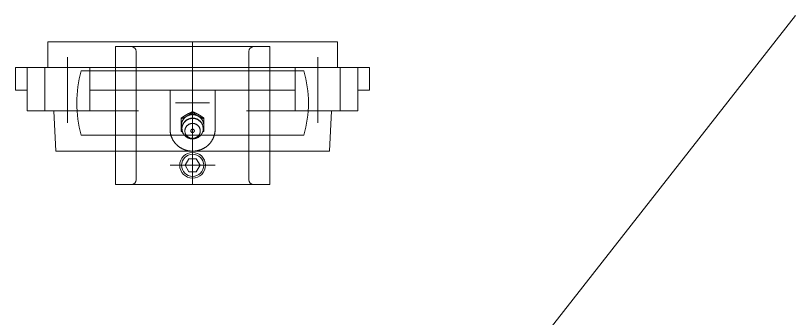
# Model space of a CAD drawing. Units: millimetres at full size. Extents: x -19442 to 19442, y -5866 to 5866.
# Drawn here: x -9818.4 to -9576.1, y -3483.9 to -3389.7 of the extents above; entities that cross this region are included whole.
import ezdxf

# ---------------------------------------------------------------- set-up
doc = ezdxf.new("R2010")
doc.units = ezdxf.units.MM
doc.header["$LTSCALE"] = 3.6
doc.linetypes.add('CHAIN2', pattern=[12, 9, -1, 1, -1])
for name, color, linetype, lineweight in [('0-3_04_HIDDEN', 7, 'Continuous', 9), ('0-4_05_CENTER', 2, 'CHAIN2', 9), ('0-6_0', 2, 'Continuous', 9), ('0-7_10_DRAFT', 1, 'Continuous', 9)]:
    doc.layers.add(name, color=color, linetype=linetype, lineweight=lineweight)

# ---------------------------------------------------------------- blocks, each defined once
blk = doc.blocks.new('MUCFC207a_1')
at = {"layer": '0-3_04_HIDDEN', "color": 2}
for p, q in [((-45, 8), (-45, 0)), ((-45, 8), (45, 8)), ((45, 8), (45, 0)), ((-24, 6.5), (24, 6.5)), ((-17.5, 5), (-17.5, -34.9)), ((17.5, 5), (17.5, -34.9)), ((-55, 0), (-55, -7)), ((-51.391, 0), (-51.391, -13.5)), ((-45.891, 0), (-45.891, -13.5)), ((-31.891, 0), (-31.891, -13.5)), ((31.891, 0), (31.891, -13.5)), ((45.891, 0), (45.891, -13.5)), ((51.391, 0), (51.391, -13.5)), ((-51.391, -7), (-55, -7)), ((-31.723, -7), (31.723, -7)), ((-7, -19.239), (-7, -7)), ((7, -19.239), (7, -7)), ((55, -7), (51.391, -7)), ((-16.786, -13.5), (-51.391, -13.5)), ((-42.5, -26), (-43.158, -13.5)), ((0, -13.974), (0, -13.736)), ((16.786, -13.5), (51.391, -13.5)), ((42.5, -26), (43.158, -13.5)), ((-3.5, -15.688), (-3.5, -19.829)), ((3.5, -15.688), (3.5, -19.829)), ((-3.5, -19.829), (-3.093, -20.111)), ((3.5, -19.829), (3.093, -20.111)), ((42.5, -26), (-42.5, -26)), ((-24, -36.4), (24, -36.4))]:
    blk.add_line(p, q, dxfattribs=at)
for points in [[(-24, 6.5), (-24, -26), (-24, -36.4)], [(24, 6.5), (24, -26), (24, -36.4)], [(-55, 0), (55, 0), (55, -7)], [(-1.843, -14.624), (-1.821, -14.612), (-1.799, -14.599), (-1.776, -14.587), (-1.754, -14.575), (-1.732, -14.563), (-1.71, -14.551), (-1.688, -14.539), (-1.666, -14.527), (-1.644, -14.515), (-1.621, -14.503), (-1.599, -14.491), (-1.577, -14.479), (-1.555, -14.468), (-1.532, -14.456), (-1.51, -14.444), (-1.488, -14.433), (-1.465, -14.421), (-1.443, -14.409), (-1.42, -14.398), (-1.398, -14.386), (-1.375, -14.375), (-1.353, -14.364), (-1.33, -14.352), (-1.308, -14.341), (-1.285, -14.33), (-1.263, -14.318), (-1.24, -14.307), (-1.217, -14.296), (-1.195, -14.285), (-1.172, -14.274), (-1.149, -14.263), (-1.127, -14.252), (-1.104, -14.241), (-1.081, -14.23), (-1.058, -14.219), (-1.036, -14.208), (-1.013, -14.197), (-0.99, -14.186), (-0.967, -14.175)], [(-0.967, -14.175), (-0.944, -14.164), (-0.922, -14.154), (-0.899, -14.143), (-0.876, -14.132), (-0.853, -14.121), (-0.83, -14.111), (-0.807, -14.1), (-0.784, -14.089), (-0.761, -14.079), (-0.738, -14.068), (-0.715, -14.058), (-0.692, -14.047), (-0.669, -14.037), (-0.646, -14.026), (-0.623, -14.016), (-0.6, -14.005), (-0.577, -13.995), (-0.554, -13.984), (-0.531, -13.974), (-0.508, -13.963), (-0.485, -13.953), (-0.462, -13.942), (-0.439, -13.932), (-0.416, -13.922), (-0.393, -13.911), (-0.37, -13.901), (-0.347, -13.891), (-0.324, -13.88), (-0.301, -13.87), (-0.278, -13.86), (-0.254, -13.849), (-0.231, -13.839), (-0.208, -13.829), (-0.185, -13.819), (-0.162, -13.808), (-0.139, -13.798), (-0.116, -13.788), (-0.093, -13.777), (-0.069, -13.767)], [(-0.881, -14.567), (-0.86, -14.553), (-0.839, -14.539), (-0.818, -14.525), (-0.797, -14.511), (-0.776, -14.498), (-0.755, -14.484), (-0.733, -14.47), (-0.712, -14.456), (-0.691, -14.442), (-0.67, -14.428), (-0.649, -14.414), (-0.628, -14.4), (-0.607, -14.386), (-0.586, -14.372), (-0.565, -14.358), (-0.544, -14.344), (-0.523, -14.33), (-0.502, -14.316), (-0.481, -14.301), (-0.46, -14.287), (-0.439, -14.273), (-0.418, -14.259), (-0.397, -14.245), (-0.376, -14.231), (-0.355, -14.216), (-0.334, -14.202), (-0.313, -14.188), (-0.293, -14.174), (-0.272, -14.159), (-0.251, -14.145), (-0.23, -14.131), (-0.209, -14.117), (-0.188, -14.102), (-0.167, -14.088), (-0.146, -14.074), (-0.125, -14.06), (-0.104, -14.045), (-0.084, -14.031), (-0.063, -14.017)], [(-0.069, -13.767), (-0.046, -13.757), (-0.023, -13.747), (0, -13.736)], [(-0.063, -14.017), (-0.042, -14.002), (-0.021, -13.988), (0, -13.974)], [(0.069, -13.767), (0.046, -13.757), (0.023, -13.747), (0, -13.736)], [(0.063, -14.017), (0.042, -14.002), (0.021, -13.988), (0, -13.974)], [(0.881, -14.567), (0.86, -14.553), (0.839, -14.539), (0.818, -14.525), (0.797, -14.511), (0.776, -14.498), (0.755, -14.484), (0.733, -14.47), (0.712, -14.456), (0.691, -14.442), (0.67, -14.428), (0.649, -14.414), (0.628, -14.4), (0.607, -14.386), (0.586, -14.372), (0.565, -14.358), (0.544, -14.344), (0.523, -14.33), (0.502, -14.316), (0.481, -14.301), (0.46, -14.287), (0.439, -14.273), (0.418, -14.259), (0.397, -14.245), (0.376, -14.231), (0.355, -14.216), (0.334, -14.202), (0.313, -14.188), (0.293, -14.174), (0.272, -14.159), (0.251, -14.145), (0.23, -14.131), (0.209, -14.117), (0.188, -14.102), (0.167, -14.088), (0.146, -14.074), (0.125, -14.06), (0.104, -14.045), (0.084, -14.031), (0.063, -14.017)], [(0.967, -14.175), (0.944, -14.164), (0.922, -14.154), (0.899, -14.143), (0.876, -14.132), (0.853, -14.121), (0.83, -14.111), (0.807, -14.1), (0.784, -14.089), (0.761, -14.079), (0.738, -14.068), (0.715, -14.058), (0.692, -14.047), (0.669, -14.037), (0.646, -14.026), (0.623, -14.016), (0.6, -14.005), (0.577, -13.995), (0.554, -13.984), (0.531, -13.974), (0.508, -13.963), (0.485, -13.953), (0.462, -13.942), (0.439, -13.932), (0.416, -13.922), (0.393, -13.911), (0.37, -13.901), (0.347, -13.891), (0.324, -13.88), (0.301, -13.87), (0.278, -13.86), (0.254, -13.849), (0.231, -13.839), (0.208, -13.829), (0.185, -13.819), (0.162, -13.808), (0.139, -13.798), (0.116, -13.788), (0.093, -13.777), (0.069, -13.767)], [(1.843, -14.624), (1.821, -14.612), (1.799, -14.599), (1.776, -14.587), (1.754, -14.575), (1.732, -14.563), (1.71, -14.551), (1.688, -14.539), (1.666, -14.527), (1.644, -14.515), (1.621, -14.503), (1.599, -14.491), (1.577, -14.479), (1.555, -14.468), (1.532, -14.456), (1.51, -14.444), (1.488, -14.433), (1.465, -14.421), (1.443, -14.409), (1.42, -14.398), (1.398, -14.386), (1.375, -14.375), (1.353, -14.364), (1.33, -14.352), (1.308, -14.341), (1.285, -14.33), (1.263, -14.318), (1.24, -14.307), (1.217, -14.296), (1.195, -14.285), (1.172, -14.274), (1.149, -14.263), (1.127, -14.252), (1.104, -14.241), (1.081, -14.23), (1.058, -14.219), (1.036, -14.208), (1.013, -14.197), (0.99, -14.186), (0.967, -14.175)], [(-1.423, -14.929), (-1.518, -14.971), (-1.611, -15.017), (-1.704, -15.064), (-1.794, -15.115), (-1.883, -15.168), (-1.971, -15.224), (-2.056, -15.282), (-2.14, -15.342), (-2.222, -15.405), (-2.302, -15.471), (-2.379, -15.538), (-2.455, -15.608), (-2.529, -15.68), (-2.6, -15.754), (-2.669, -15.83), (-2.735, -15.908), (-2.799, -15.988), (-2.861, -16.07), (-2.92, -16.154), (-2.976, -16.239), (-3.03, -16.325), (-3.081, -16.414), (-3.129, -16.503), (-3.175, -16.594), (-3.217, -16.687), (-3.257, -16.78), (-3.294, -16.875), (-3.328, -16.971), (-3.359, -17.067), (-3.387, -17.165), (-3.412, -17.263), (-3.433, -17.362), (-3.452, -17.461), (-3.468, -17.561), (-3.481, -17.661), (-3.49, -17.762), (-3.496, -17.863), (-3.5, -17.964), (-3.5, -18.065)], [(-3.5, -15.688), (-3.479, -15.674), (-3.458, -15.66), (-3.437, -15.645), (-3.416, -15.631), (-3.396, -15.617), (-3.375, -15.603), (-3.354, -15.588), (-3.333, -15.574), (-3.312, -15.56), (-3.291, -15.545), (-3.27, -15.531), (-3.249, -15.517), (-3.228, -15.503), (-3.207, -15.489), (-3.186, -15.474), (-3.166, -15.46), (-3.145, -15.446), (-3.124, -15.432), (-3.103, -15.417), (-3.082, -15.403), (-3.061, -15.389), (-3.04, -15.375), (-3.019, -15.361), (-2.998, -15.347), (-2.977, -15.333), (-2.956, -15.319), (-2.935, -15.305), (-2.914, -15.29), (-2.893, -15.276), (-2.872, -15.262), (-2.851, -15.248), (-2.83, -15.234), (-2.809, -15.221), (-2.787, -15.207), (-2.766, -15.193), (-2.745, -15.179), (-2.724, -15.165), (-2.703, -15.151), (-2.682, -15.137)], [(-3.5, -15.926), (-3.477, -15.915), (-3.454, -15.905), (-3.431, -15.895), (-3.407, -15.885), (-3.384, -15.874), (-3.361, -15.864), (-3.338, -15.854), (-3.315, -15.844), (-3.292, -15.833), (-3.269, -15.823), (-3.245, -15.813), (-3.222, -15.802), (-3.199, -15.792), (-3.176, -15.782), (-3.153, -15.772), (-3.13, -15.761), (-3.107, -15.751), (-3.084, -15.741), (-3.061, -15.73), (-3.038, -15.72), (-3.015, -15.709), (-2.991, -15.699), (-2.968, -15.689), (-2.945, -15.678), (-2.922, -15.668), (-2.899, -15.657), (-2.876, -15.647), (-2.853, -15.636), (-2.83, -15.626), (-2.807, -15.615), (-2.784, -15.605), (-2.761, -15.594), (-2.738, -15.584), (-2.715, -15.573), (-2.693, -15.562), (-2.67, -15.552), (-2.647, -15.541), (-2.624, -15.53), (-2.601, -15.52)], [(-1.112, -16), (-1.263, -16.056), (-1.411, -16.12), (-1.556, -16.19), (-1.697, -16.267), (-1.833, -16.351), (-1.966, -16.441), (-2.094, -16.537), (-2.216, -16.639), (-2.333, -16.747), (-2.445, -16.861), (-2.551, -16.979), (-2.651, -17.102), (-2.744, -17.23), (-2.831, -17.362), (-2.91, -17.499), (-2.983, -17.638), (-3.049, -17.781), (-3.107, -17.927), (-3.158, -18.076), (-3.201, -18.227), (-3.237, -18.379), (-3.264, -18.533), (-3.284, -18.689), (-3.296, -18.845), (-3.3, -19.001), (-3.296, -19.158), (-3.284, -19.314), (-3.264, -19.469), (-3.237, -19.623), (-3.201, -19.776), (-3.158, -19.926), (-3.107, -20.075), (-3.049, -20.221), (-2.983, -20.364), (-2.91, -20.504), (-2.831, -20.64), (-2.744, -20.772), (-2.651, -20.9), (-2.551, -21.023)], [(-2.682, -15.137), (-2.661, -15.123), (-2.639, -15.11), (-2.618, -15.096), (-2.597, -15.082), (-2.576, -15.069), (-2.555, -15.055), (-2.533, -15.041), (-2.512, -15.028), (-2.491, -15.014), (-2.469, -15.001), (-2.448, -14.987), (-2.427, -14.974), (-2.405, -14.96), (-2.384, -14.947), (-2.363, -14.933), (-2.341, -14.92), (-2.32, -14.907), (-2.298, -14.893), (-2.277, -14.88), (-2.255, -14.867), (-2.234, -14.854), (-2.212, -14.841), (-2.191, -14.828), (-2.169, -14.815), (-2.148, -14.802), (-2.126, -14.789), (-2.104, -14.776), (-2.083, -14.763), (-2.061, -14.75), (-2.039, -14.737), (-2.017, -14.724), (-1.996, -14.712), (-1.974, -14.699), (-1.952, -14.686), (-1.93, -14.674), (-1.908, -14.661), (-1.886, -14.649), (-1.864, -14.636), (-1.843, -14.624)], [(-2.601, -15.52), (-2.578, -15.509), (-2.555, -15.498), (-2.532, -15.487), (-2.51, -15.476), (-2.487, -15.466), (-2.464, -15.455), (-2.441, -15.444), (-2.418, -15.433), (-2.396, -15.422), (-2.373, -15.411), (-2.35, -15.4), (-2.328, -15.389), (-2.305, -15.378), (-2.282, -15.367), (-2.26, -15.355), (-2.237, -15.344), (-2.214, -15.333), (-2.192, -15.322), (-2.169, -15.31), (-2.147, -15.299), (-2.124, -15.288), (-2.102, -15.276), (-2.079, -15.265), (-2.057, -15.253), (-2.034, -15.242), (-2.012, -15.23), (-1.99, -15.219), (-1.967, -15.207), (-1.945, -15.195), (-1.923, -15.183), (-1.9, -15.172), (-1.878, -15.16), (-1.856, -15.148), (-1.834, -15.136), (-1.812, -15.124), (-1.789, -15.112), (-1.767, -15.1), (-1.745, -15.088), (-1.723, -15.076)], [(-1.723, -15.076), (-1.701, -15.063), (-1.679, -15.051), (-1.657, -15.039), (-1.635, -15.026), (-1.613, -15.014), (-1.591, -15.001), (-1.569, -14.989), (-1.548, -14.976), (-1.526, -14.964), (-1.504, -14.951), (-1.482, -14.938), (-1.46, -14.926), (-1.439, -14.913), (-1.417, -14.9), (-1.395, -14.887), (-1.374, -14.874), (-1.352, -14.861), (-1.33, -14.848), (-1.309, -14.835), (-1.287, -14.822), (-1.266, -14.809), (-1.244, -14.796), (-1.223, -14.783), (-1.201, -14.769), (-1.18, -14.756), (-1.158, -14.743), (-1.137, -14.729), (-1.116, -14.716), (-1.094, -14.703), (-1.073, -14.689), (-1.052, -14.676), (-1.03, -14.662), (-1.009, -14.649), (-0.988, -14.635), (-0.966, -14.621), (-0.945, -14.608), (-0.924, -14.594), (-0.903, -14.58), (-0.881, -14.567)], [(2.379, -15.538), (2.302, -15.471), (2.222, -15.405), (2.14, -15.342), (2.056, -15.282), (1.971, -15.224), (1.883, -15.168), (1.794, -15.115), (1.704, -15.064), (1.611, -15.017), (1.518, -14.971), (1.423, -14.929), (1.327, -14.889), (1.229, -14.852), (1.131, -14.818), (1.031, -14.787), (0.931, -14.759), (0.829, -14.733), (0.727, -14.711), (0.625, -14.691), (0.521, -14.675), (0.418, -14.661), (0.314, -14.65), (0.209, -14.643), (0.105, -14.638), (0, -14.637), (-0.105, -14.638), (-0.209, -14.643), (-0.314, -14.65), (-0.418, -14.661), (-0.521, -14.675), (-0.625, -14.691), (-0.727, -14.711), (-0.829, -14.733), (-0.931, -14.759), (-1.031, -14.787), (-1.131, -14.818), (-1.229, -14.852), (-1.327, -14.889), (-1.423, -14.929)], [(3.3, -19.001), (3.296, -18.845), (3.284, -18.689), (3.264, -18.533), (3.237, -18.379), (3.201, -18.227), (3.158, -18.076), (3.107, -17.927), (3.049, -17.781), (2.983, -17.638), (2.91, -17.499), (2.831, -17.362), (2.744, -17.23), (2.651, -17.102), (2.551, -16.979), (2.445, -16.861), (2.333, -16.747), (2.216, -16.639), (2.094, -16.537), (1.966, -16.441), (1.833, -16.351), (1.697, -16.267), (1.556, -16.19), (1.411, -16.12), (1.263, -16.056), (1.112, -16), (0.958, -15.951), (0.802, -15.909), (0.644, -15.875), (0.484, -15.848), (0.323, -15.829), (0.162, -15.817), (0, -15.814), (-0.162, -15.817), (-0.323, -15.829), (-0.484, -15.848), (-0.644, -15.875), (-0.802, -15.909), (-0.958, -15.951), (-1.112, -16)], [(1.723, -15.076), (1.701, -15.063), (1.679, -15.051), (1.657, -15.039), (1.635, -15.026), (1.613, -15.014), (1.591, -15.001), (1.569, -14.989), (1.548, -14.976), (1.526, -14.964), (1.504, -14.951), (1.482, -14.938), (1.46, -14.926), (1.439, -14.913), (1.417, -14.9), (1.395, -14.887), (1.374, -14.874), (1.352, -14.861), (1.33, -14.848), (1.309, -14.835), (1.287, -14.822), (1.266, -14.809), (1.244, -14.796), (1.223, -14.783), (1.201, -14.769), (1.18, -14.756), (1.158, -14.743), (1.137, -14.729), (1.116, -14.716), (1.094, -14.703), (1.073, -14.689), (1.052, -14.676), (1.03, -14.662), (1.009, -14.649), (0.988, -14.635), (0.966, -14.621), (0.945, -14.608), (0.924, -14.594), (0.903, -14.58), (0.881, -14.567)], [(2.601, -15.52), (2.578, -15.509), (2.555, -15.498), (2.532, -15.487), (2.51, -15.476), (2.487, -15.466), (2.464, -15.455), (2.441, -15.444), (2.418, -15.433), (2.396, -15.422), (2.373, -15.411), (2.35, -15.4), (2.328, -15.389), (2.305, -15.378), (2.282, -15.367), (2.26, -15.355), (2.237, -15.344), (2.214, -15.333), (2.192, -15.322), (2.169, -15.31), (2.147, -15.299), (2.124, -15.288), (2.102, -15.276), (2.079, -15.265), (2.057, -15.253), (2.034, -15.242), (2.012, -15.23), (1.99, -15.219), (1.967, -15.207), (1.945, -15.195), (1.923, -15.183), (1.9, -15.172), (1.878, -15.16), (1.856, -15.148), (1.834, -15.136), (1.812, -15.124), (1.789, -15.112), (1.767, -15.1), (1.745, -15.088), (1.723, -15.076)], [(2.682, -15.137), (2.661, -15.123), (2.639, -15.11), (2.618, -15.096), (2.597, -15.082), (2.576, -15.069), (2.555, -15.055), (2.533, -15.041), (2.512, -15.028), (2.491, -15.014), (2.469, -15.001), (2.448, -14.987), (2.427, -14.974), (2.405, -14.96), (2.384, -14.947), (2.363, -14.933), (2.341, -14.92), (2.32, -14.907), (2.298, -14.893), (2.277, -14.88), (2.255, -14.867), (2.234, -14.854), (2.212, -14.841), (2.191, -14.828), (2.169, -14.815), (2.148, -14.802), (2.126, -14.789), (2.104, -14.776), (2.083, -14.763), (2.061, -14.75), (2.039, -14.737), (2.017, -14.724), (1.996, -14.712), (1.974, -14.699), (1.952, -14.686), (1.93, -14.674), (1.908, -14.661), (1.886, -14.649), (1.864, -14.636), (1.843, -14.624)], [(3.296, -19.154), (3.33, -19.059), (3.361, -18.962), (3.388, -18.865), (3.413, -18.766), (3.435, -18.668), (3.453, -18.568), (3.469, -18.468), (3.481, -18.368), (3.49, -18.267), (3.497, -18.166), (3.5, -18.065), (3.5, -17.964), (3.496, -17.863), (3.49, -17.762), (3.481, -17.661), (3.468, -17.561), (3.452, -17.461), (3.433, -17.362), (3.412, -17.263), (3.387, -17.165), (3.359, -17.067), (3.328, -16.971), (3.294, -16.875), (3.257, -16.78), (3.217, -16.687), (3.175, -16.594), (3.129, -16.503), (3.081, -16.414), (3.03, -16.325), (2.976, -16.239), (2.92, -16.154), (2.861, -16.07), (2.799, -15.988), (2.735, -15.908), (2.669, -15.83), (2.6, -15.754), (2.529, -15.68), (2.455, -15.608), (2.379, -15.538)], [(3.5, -15.926), (3.477, -15.915), (3.454, -15.905), (3.431, -15.895), (3.407, -15.885), (3.384, -15.874), (3.361, -15.864), (3.338, -15.854), (3.315, -15.844), (3.292, -15.833), (3.269, -15.823), (3.245, -15.813), (3.222, -15.802), (3.199, -15.792), (3.176, -15.782), (3.153, -15.772), (3.13, -15.761), (3.107, -15.751), (3.084, -15.741), (3.061, -15.73), (3.038, -15.72), (3.015, -15.709), (2.991, -15.699), (2.968, -15.689), (2.945, -15.678), (2.922, -15.668), (2.899, -15.657), (2.876, -15.647), (2.853, -15.636), (2.83, -15.626), (2.807, -15.615), (2.784, -15.605), (2.761, -15.594), (2.738, -15.584), (2.715, -15.573), (2.693, -15.562), (2.67, -15.552), (2.647, -15.541), (2.624, -15.53), (2.601, -15.52)], [(3.5, -15.688), (3.479, -15.674), (3.458, -15.66), (3.437, -15.645), (3.416, -15.631), (3.396, -15.617), (3.375, -15.603), (3.354, -15.588), (3.333, -15.574), (3.312, -15.56), (3.291, -15.545), (3.27, -15.531), (3.249, -15.517), (3.228, -15.503), (3.207, -15.489), (3.186, -15.474), (3.166, -15.46), (3.145, -15.446), (3.124, -15.432), (3.103, -15.417), (3.082, -15.403), (3.061, -15.389), (3.04, -15.375), (3.019, -15.361), (2.998, -15.347), (2.977, -15.333), (2.956, -15.319), (2.935, -15.305), (2.914, -15.29), (2.893, -15.276), (2.872, -15.262), (2.851, -15.248), (2.83, -15.234), (2.809, -15.221), (2.787, -15.207), (2.766, -15.193), (2.745, -15.179), (2.724, -15.165), (2.703, -15.151), (2.682, -15.137)], [(-7, -19.239), (-6.999, -19.321), (-6.998, -19.404), (-6.995, -19.487), (-6.992, -19.57), (-6.987, -19.653), (-6.981, -19.736), (-6.974, -19.819), (-6.966, -19.901), (-6.957, -19.984), (-6.947, -20.066), (-6.936, -20.148), (-6.924, -20.231), (-6.911, -20.313), (-6.897, -20.394), (-6.882, -20.476), (-6.865, -20.558), (-6.848, -20.639), (-6.83, -20.72), (-6.811, -20.801), (-6.79, -20.881), (-6.769, -20.962), (-6.746, -21.042), (-6.723, -21.122), (-6.699, -21.201), (-6.673, -21.281), (-6.647, -21.359), (-6.619, -21.438), (-6.591, -21.516), (-6.561, -21.594), (-6.531, -21.672), (-6.5, -21.749), (-6.467, -21.826), (-6.434, -21.903), (-6.399, -21.979), (-6.364, -22.054), (-6.328, -22.129), (-6.291, -22.204), (-6.253, -22.279), (-6.213, -22.352)], [(-3.5, -18.018), (-3.5, -18.027), (-3.5, -18.036), (-3.5, -18.045), (-3.5, -18.054), (-3.5, -18.063), (-3.5, -18.072), (-3.499, -18.081), (-3.499, -18.09), (-3.499, -18.099), (-3.499, -18.108), (-3.498, -18.117), (-3.498, -18.126), (-3.498, -18.135), (-3.498, -18.144), (-3.497, -18.153), (-3.497, -18.163), (-3.496, -18.172), (-3.496, -18.181), (-3.495, -18.19), (-3.495, -18.199), (-3.494, -18.208), (-3.494, -18.217), (-3.493, -18.226), (-3.493, -18.235), (-3.492, -18.244), (-3.492, -18.253), (-3.491, -18.262), (-3.49, -18.271), (-3.489, -18.28), (-3.489, -18.289), (-3.488, -18.298), (-3.487, -18.307), (-3.486, -18.316), (-3.485, -18.325), (-3.485, -18.334), (-3.484, -18.343), (-3.483, -18.352), (-3.482, -18.361), (-3.481, -18.37)], [(-3.5, -18.065), (-3.497, -18.166), (-3.49, -18.267), (-3.481, -18.368), (-3.469, -18.468), (-3.453, -18.568), (-3.435, -18.668), (-3.413, -18.766), (-3.388, -18.865), (-3.361, -18.962), (-3.33, -19.059), (-3.296, -19.154)], [(-3.481, -18.37), (-3.48, -18.379), (-3.479, -18.388), (-3.478, -18.397), (-3.477, -18.406), (-3.476, -18.415), (-3.475, -18.424), (-3.473, -18.433), (-3.472, -18.442), (-3.471, -18.451), (-3.47, -18.46), (-3.469, -18.469), (-3.467, -18.478), (-3.466, -18.487), (-3.465, -18.496), (-3.463, -18.505), (-3.462, -18.514), (-3.461, -18.523), (-3.459, -18.532), (-3.458, -18.541), (-3.456, -18.55), (-3.455, -18.559), (-3.453, -18.568), (-3.452, -18.577), (-3.45, -18.586), (-3.449, -18.595), (-3.447, -18.603), (-3.445, -18.612), (-3.444, -18.621), (-3.442, -18.63), (-3.44, -18.639), (-3.439, -18.648), (-3.437, -18.657), (-3.435, -18.666), (-3.433, -18.675), (-3.431, -18.684), (-3.43, -18.692), (-3.428, -18.701), (-3.426, -18.71), (-3.424, -18.719)], [(-3.424, -18.719), (-3.422, -18.728), (-3.42, -18.737), (-3.418, -18.746), (-3.416, -18.754), (-3.414, -18.763), (-3.412, -18.772), (-3.41, -18.781), (-3.408, -18.79), (-3.405, -18.799), (-3.403, -18.807), (-3.401, -18.816), (-3.399, -18.825), (-3.396, -18.834), (-3.394, -18.843), (-3.392, -18.851), (-3.39, -18.86), (-3.387, -18.869), (-3.385, -18.878), (-3.382, -18.886), (-3.38, -18.895), (-3.378, -18.904), (-3.375, -18.913), (-3.373, -18.921), (-3.37, -18.93), (-3.368, -18.939), (-3.365, -18.948), (-3.362, -18.956), (-3.36, -18.965), (-3.357, -18.974), (-3.354, -18.982), (-3.352, -18.991), (-3.349, -19), (-3.346, -19.008), (-3.344, -19.017), (-3.341, -19.026), (-3.338, -19.034), (-3.335, -19.043), (-3.332, -19.052), (-3.329, -19.06)], [(-3.329, -19.06), (-3.327, -19.069), (-3.324, -19.077), (-3.321, -19.086), (-3.318, -19.095), (-3.315, -19.103), (-3.312, -19.112), (-3.309, -19.12), (-3.306, -19.129), (-3.302, -19.137), (-3.299, -19.146), (-3.296, -19.154)], [(-0.809, -17.517), (-0.918, -17.558), (-1.026, -17.604), (-1.131, -17.655), (-1.234, -17.712), (-1.333, -17.772), (-1.43, -17.838), (-1.523, -17.908), (-1.612, -17.982), (-1.697, -18.061), (-1.778, -18.143), (-1.855, -18.229), (-1.928, -18.319), (-1.996, -18.412), (-2.059, -18.508), (-2.117, -18.607), (-2.17, -18.709), (-2.217, -18.813), (-2.26, -18.919), (-2.297, -19.027), (-2.328, -19.137), (-2.354, -19.248), (-2.374, -19.36), (-2.388, -19.473), (-2.397, -19.586), (-2.4, -19.7), (-2.397, -19.814), (-2.388, -19.927), (-2.374, -20.04), (-2.354, -20.152), (-2.328, -20.263), (-2.297, -20.373), (-2.26, -20.481), (-2.217, -20.587), (-2.17, -20.691), (-2.117, -20.793), (-2.059, -20.892), (-1.996, -20.988), (-1.928, -21.081), (-1.855, -21.171)], [(2.4, -19.7), (2.397, -19.586), (2.388, -19.473), (2.374, -19.36), (2.354, -19.248), (2.328, -19.137), (2.297, -19.027), (2.26, -18.919), (2.217, -18.813), (2.17, -18.709), (2.117, -18.607), (2.059, -18.508), (1.996, -18.412), (1.928, -18.319), (1.855, -18.229), (1.778, -18.143), (1.697, -18.061), (1.612, -17.982), (1.523, -17.908), (1.43, -17.838), (1.333, -17.772), (1.234, -17.712), (1.131, -17.655), (1.026, -17.604), (0.918, -17.558), (0.809, -17.517), (0.697, -17.482), (0.583, -17.451), (0.468, -17.426), (0.352, -17.407), (0.235, -17.393), (0.118, -17.385), (0, -17.382), (-0.118, -17.385), (-0.235, -17.393), (-0.352, -17.407), (-0.468, -17.426), (-0.583, -17.451), (-0.697, -17.482), (-0.809, -17.517)], [(-0.187, -19.196), (-0.212, -19.205), (-0.237, -19.216), (-0.261, -19.228), (-0.285, -19.241), (-0.308, -19.255), (-0.33, -19.27), (-0.352, -19.286), (-0.372, -19.303), (-0.392, -19.321), (-0.411, -19.34), (-0.429, -19.36), (-0.445, -19.381), (-0.461, -19.402), (-0.476, -19.425), (-0.489, -19.447), (-0.501, -19.471), (-0.512, -19.495), (-0.522, -19.52), (-0.531, -19.544), (-0.538, -19.57), (-0.544, -19.595), (-0.549, -19.621), (-0.552, -19.647), (-0.554, -19.674), (-0.555, -19.7), (-0.554, -19.726), (-0.552, -19.752), (-0.549, -19.779), (-0.544, -19.804), (-0.538, -19.83), (-0.531, -19.855), (-0.522, -19.88), (-0.512, -19.905), (-0.501, -19.929), (-0.489, -19.952), (-0.476, -19.975), (-0.461, -19.998), (-0.445, -20.019), (-0.429, -20.04)], [(0.555, -19.7), (0.554, -19.674), (0.552, -19.647), (0.549, -19.621), (0.544, -19.595), (0.538, -19.57), (0.531, -19.544), (0.522, -19.52), (0.512, -19.495), (0.501, -19.471), (0.489, -19.447), (0.476, -19.425), (0.461, -19.402), (0.445, -19.381), (0.429, -19.36), (0.411, -19.34), (0.392, -19.321), (0.372, -19.303), (0.352, -19.286), (0.33, -19.27), (0.308, -19.255), (0.285, -19.241), (0.261, -19.228), (0.237, -19.216), (0.212, -19.205), (0.187, -19.196), (0.161, -19.187), (0.135, -19.18), (0.108, -19.175), (0.081, -19.17), (0.054, -19.167), (0.027, -19.165), (0, -19.164), (-0.027, -19.165), (-0.054, -19.167), (-0.081, -19.17), (-0.108, -19.175), (-0.135, -19.18), (-0.161, -19.187), (-0.187, -19.196)], [(2.831, -20.64), (2.91, -20.504), (2.983, -20.364), (3.049, -20.221), (3.107, -20.075), (3.158, -19.926), (3.201, -19.776), (3.237, -19.623), (3.264, -19.469), (3.284, -19.314), (3.296, -19.158), (3.3, -19.001)], [(6.746, -21.042), (6.769, -20.962), (6.79, -20.881), (6.811, -20.801), (6.83, -20.72), (6.848, -20.639), (6.865, -20.558), (6.882, -20.476), (6.897, -20.394), (6.911, -20.313), (6.924, -20.231), (6.936, -20.148), (6.947, -20.066), (6.957, -19.984), (6.966, -19.901), (6.974, -19.819), (6.981, -19.736), (6.987, -19.653), (6.992, -19.57), (6.995, -19.487), (6.998, -19.404), (6.999, -19.321), (7, -19.239)], [(-2.551, -21.023), (-2.445, -21.142), (-2.333, -21.255), (-2.216, -21.363), (-2.094, -21.465), (-1.966, -21.561), (-1.833, -21.652), (-1.697, -21.735), (-1.556, -21.812), (-1.411, -21.883), (-1.263, -21.946), (-1.112, -22.002), (-0.958, -22.052), (-0.802, -22.093), (-0.644, -22.128), (-0.484, -22.154), (-0.323, -22.173), (-0.162, -22.185), (0, -22.189), (0.162, -22.185), (0.323, -22.173), (0.484, -22.154), (0.644, -22.128), (0.802, -22.093), (0.958, -22.052), (1.112, -22.002), (1.263, -21.946), (1.411, -21.883), (1.556, -21.812), (1.697, -21.735), (1.833, -21.652), (1.966, -21.561), (2.094, -21.465), (2.216, -21.363), (2.333, -21.255), (2.445, -21.142), (2.551, -21.023), (2.651, -20.9), (2.744, -20.772), (2.831, -20.64)], [(-1.855, -21.171), (-1.778, -21.257), (-1.697, -21.339), (-1.612, -21.418), (-1.523, -21.492), (-1.43, -21.562), (-1.333, -21.628), (-1.234, -21.688), (-1.131, -21.745), (-1.026, -21.796), (-0.918, -21.842), (-0.809, -21.883), (-0.697, -21.918), (-0.583, -21.949), (-0.468, -21.974), (-0.352, -21.993), (-0.235, -22.007), (-0.118, -22.015), (0, -22.018), (0.118, -22.015), (0.235, -22.007), (0.352, -21.993), (0.468, -21.974), (0.583, -21.949), (0.697, -21.918), (0.809, -21.883), (0.918, -21.842), (1.026, -21.796), (1.131, -21.745), (1.234, -21.688), (1.333, -21.628), (1.43, -21.562), (1.523, -21.492), (1.612, -21.418), (1.697, -21.339), (1.778, -21.257), (1.855, -21.171), (1.928, -21.081), (1.996, -20.988), (2.059, -20.892)], [(-0.429, -20.04), (-0.411, -20.06), (-0.392, -20.079), (-0.372, -20.097), (-0.352, -20.114), (-0.33, -20.13), (-0.308, -20.145), (-0.285, -20.159), (-0.261, -20.172), (-0.237, -20.184), (-0.212, -20.195), (-0.187, -20.204), (-0.161, -20.213), (-0.135, -20.22), (-0.108, -20.225), (-0.081, -20.23), (-0.054, -20.233), (-0.027, -20.235), (0, -20.236), (0.027, -20.235), (0.054, -20.233), (0.081, -20.23), (0.108, -20.225), (0.135, -20.22), (0.161, -20.213), (0.187, -20.204), (0.212, -20.195), (0.237, -20.184), (0.261, -20.172), (0.285, -20.159), (0.308, -20.145), (0.33, -20.13), (0.352, -20.114), (0.372, -20.097), (0.392, -20.079), (0.411, -20.06), (0.429, -20.04), (0.445, -20.019), (0.461, -19.998), (0.476, -19.975)], [(0.476, -19.975), (0.489, -19.952), (0.501, -19.929), (0.512, -19.905), (0.522, -19.88), (0.531, -19.855), (0.538, -19.83), (0.544, -19.804), (0.549, -19.779), (0.552, -19.752), (0.554, -19.726), (0.555, -19.7)], [(2.059, -20.892), (2.117, -20.793), (2.17, -20.691), (2.217, -20.587), (2.26, -20.481), (2.297, -20.373), (2.328, -20.263), (2.354, -20.152), (2.374, -20.04), (2.388, -19.927), (2.397, -19.814), (2.4, -19.7)], [(5.129, -23.84), (5.187, -23.779), (5.244, -23.717), (5.3, -23.655), (5.356, -23.592), (5.411, -23.528), (5.465, -23.464), (5.518, -23.398), (5.571, -23.333), (5.622, -23.266), (5.673, -23.199), (5.723, -23.132), (5.772, -23.064), (5.82, -22.995), (5.868, -22.926), (5.914, -22.856), (5.959, -22.786), (6.004, -22.715), (6.048, -22.643), (6.091, -22.571), (6.132, -22.499), (6.173, -22.426), (6.213, -22.352), (6.253, -22.279), (6.291, -22.204), (6.328, -22.129), (6.364, -22.054), (6.399, -21.979), (6.434, -21.903), (6.467, -21.826), (6.5, -21.749), (6.531, -21.672), (6.561, -21.594), (6.591, -21.516), (6.619, -21.438), (6.647, -21.359), (6.673, -21.281), (6.699, -21.201), (6.723, -21.122), (6.746, -21.042)], [(-6.213, -22.352), (-6.173, -22.426), (-6.132, -22.499), (-6.091, -22.571), (-6.048, -22.643), (-6.004, -22.715), (-5.959, -22.786), (-5.914, -22.856), (-5.868, -22.926), (-5.82, -22.995), (-5.772, -23.064), (-5.723, -23.132), (-5.673, -23.199), (-5.622, -23.266), (-5.571, -23.333), (-5.518, -23.398), (-5.465, -23.464), (-5.411, -23.528), (-5.356, -23.592), (-5.3, -23.655), (-5.244, -23.717), (-5.187, -23.779), (-5.129, -23.84), (-5.07, -23.901), (-5.01, -23.961), (-4.95, -24.02), (-4.889, -24.078), (-4.827, -24.136), (-4.764, -24.192), (-4.701, -24.248), (-4.637, -24.304), (-4.572, -24.358), (-4.507, -24.412), (-4.441, -24.465), (-4.374, -24.518), (-4.307, -24.569), (-4.239, -24.62), (-4.17, -24.669), (-4.101, -24.718), (-4.031, -24.767)], [(2.358, -25.605), (2.439, -25.576), (2.519, -25.547), (2.599, -25.517), (2.679, -25.485), (2.758, -25.453), (2.837, -25.42), (2.915, -25.386), (2.993, -25.351), (3.07, -25.315), (3.147, -25.278), (3.224, -25.24), (3.3, -25.202), (3.375, -25.162), (3.45, -25.122), (3.525, -25.08), (3.599, -25.038), (3.672, -24.995), (3.745, -24.951), (3.817, -24.906), (3.889, -24.861), (3.96, -24.814), (4.031, -24.767), (4.101, -24.718), (4.17, -24.669), (4.239, -24.62), (4.307, -24.569), (4.374, -24.518), (4.441, -24.465), (4.507, -24.412), (4.572, -24.358), (4.637, -24.304), (4.701, -24.248), (4.764, -24.192), (4.827, -24.136), (4.889, -24.078), (4.95, -24.02), (5.01, -23.961), (5.07, -23.901), (5.129, -23.84)], [(-4.031, -24.767), (-3.96, -24.814), (-3.889, -24.861), (-3.817, -24.906), (-3.745, -24.951), (-3.672, -24.995), (-3.599, -25.038), (-3.525, -25.08), (-3.45, -25.122), (-3.375, -25.162), (-3.3, -25.202), (-3.224, -25.24), (-3.147, -25.278), (-3.07, -25.315), (-2.993, -25.351), (-2.915, -25.386), (-2.837, -25.42), (-2.758, -25.453), (-2.679, -25.485), (-2.599, -25.517), (-2.519, -25.547), (-2.439, -25.576), (-2.358, -25.605), (-2.277, -25.632), (-2.196, -25.659), (-2.114, -25.684), (-2.032, -25.709), (-1.95, -25.733), (-1.867, -25.755), (-1.784, -25.777), (-1.701, -25.797), (-1.617, -25.817), (-1.534, -25.836), (-1.45, -25.853), (-1.366, -25.87), (-1.281, -25.886), (-1.197, -25.901), (-1.112, -25.914), (-1.027, -25.927), (-0.942, -25.939)], [(-0.942, -25.939), (-0.857, -25.949), (-0.772, -25.959), (-0.686, -25.967), (-0.601, -25.975), (-0.515, -25.982), (-0.429, -25.987), (-0.343, -25.992), (-0.258, -25.995), (-0.172, -25.998), (-0.086, -26), (0, -26), (0.086, -26), (0.172, -25.998), (0.258, -25.995), (0.343, -25.992), (0.429, -25.987), (0.515, -25.982), (0.601, -25.975), (0.686, -25.967), (0.772, -25.959), (0.857, -25.949), (0.942, -25.939), (1.027, -25.927), (1.112, -25.914), (1.197, -25.901), (1.281, -25.886), (1.366, -25.87), (1.45, -25.853), (1.534, -25.836), (1.617, -25.817), (1.701, -25.797), (1.784, -25.777), (1.867, -25.755), (1.95, -25.733), (2.032, -25.709), (2.114, -25.684), (2.196, -25.659), (2.277, -25.632), (2.358, -25.605)]]:
    blk.add_lwpolyline(points, dxfattribs=at)
blk.add_lwpolyline([(-1.155, -28.4), (-2.309, -30.4), (-1.155, -32.4), (1.155, -32.4), (2.309, -30.4), (1.155, -28.4)], close=True, dxfattribs=at)
for radius in [4, 3.45]:
    blk.add_circle((0, -30.4), radius, dxfattribs=at)
for centre, radius, start, end in [((-19, 5), 1.5, 0, 90), ((19, 5), 1.5, 90, 180), ((0, -19.001), 3.3, 0, 180), ((-19, -34.9), 1.5, 270, 0), ((19, -34.9), 1.5, 180, 270)]:
    blk.add_arc(centre, radius, start, end, dxfattribs=at)
at = {"layer": '0-4_05_CENTER'}
for p, q in [((-38.891, -17.158), (-38.891, 3.272)), ((38.891, -17.158), (38.891, 3.272)), ((-7, -30.4), (7, -30.4))]:
    blk.add_line(p, q, dxfattribs=at)
at = {"layer": '0-7_10_DRAFT'}
for p, q in [((0, -36.4), (0, 8)), ((34.583, -1), (-34.583, -1)), ((-5.276, -11), (5.276, -11)), ((34.583, -21), (-34.583, -21))]:
    blk.add_line(p, q, dxfattribs=at)
for start, end in [(163.87238, 196.12762), (343.87238, 16.12762)]:
    blk.add_arc((0, -11), 36, start, end, dxfattribs=at)

msp = doc.modelspace()

# ---------------------------------------------------------------- linework, layer by layer
at = {"layer": '0-6_0', "color": 3}
msp.add_line((-9576.099, -3389.734), (-9809.419, -3687.302), dxfattribs=at)

# ---------------------------------------------------------------- block references
at = {"layer": '0-6_0'}
msp.add_blockref('MUCFC207a_1', (-9763.416, -3405.887), dxfattribs=at)

doc.saveas('drawing.dxf')
